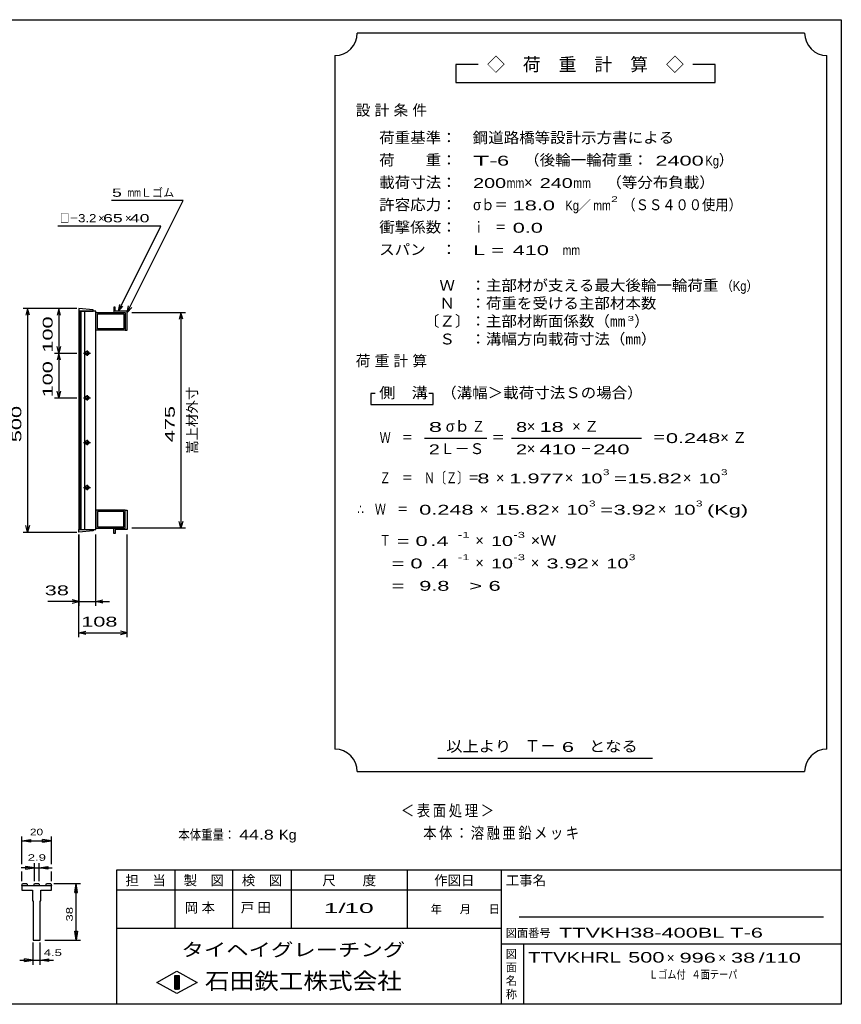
# Model space of a CAD drawing. Units: millimetres, scale not verified. Extents: x -1820 to 1731, y -1282 to 1054.
# Drawn here: x -106 to 1731, y -1146 to 1054 of the extents above; entities that cross this region are included whole.
import ezdxf
from ezdxf.enums import TextEntityAlignment as Align

# ---------------------------------------------------------------- set-up
doc = ezdxf.new("R2010")
doc.units = ezdxf.units.MM
doc.header["$LTSCALE"] = 10
for name, color, linetype, lineweight in [('0_2', 150, 'Continuous', 25), ('16', 3, 'Continuous', 25), ('22', 2, 'Continuous', 25), ('32', 4, 'Continuous', 25)]:
    doc.layers.add(name, color=color, linetype=linetype, lineweight=lineweight)
doc.styles.add('ベクトル', font='')
doc.styles.get('ベクトル').set_extended_font_data('ベクトル')

msp = doc.modelspace()

# ---------------------------------------------------------------- linework, layer by layer
at = {"layer": '0_2'}
for p, q in [((-1729, 1053.5), (1731, 1053.5)), ((1731, 1053.5), (1731, -1146.5)), ((1731, -846.5), (111, -846.5)), ((111, -846.5), (111, -1146.5)), ((241, -846.5), (241, -976.5)), ((371, -976.5), (371, -846.5)), ((501, -846.5), (501, -976.5)), ((761, -976.5), (761, -846.5)), ((971, -846.5), (971, -1146.5)), ((971, -891.5), (111, -891.5)), ((1691, -951.5), (1011, -951.5)), ((111, -976.5), (971, -976.5)), ((971, -1011.5), (1731, -1011.5)), ((1021, -1146.5), (1021, -1011.5)), ((201, -1097.5), (246, -1072.5)), ((246, -1072.5), (291, -1097.5)), ((246, -1122.5), (201, -1097.5)), ((241, -1082.5), (251, -1082.5)), ((241, -1112.5), (241, -1082.5)), ((241, -1082.5), (243, -1082.5)), ((243, -1082.5), (243, -1112.5)), ((245, -1112.5), (245, -1082.5)), ((245, -1082.5), (247, -1082.5)), ((291, -1097.5), (246, -1122.5)), ((247, -1082.5), (247, -1112.5)), ((249, -1112.5), (249, -1082.5)), ((249, -1082.5), (251, -1082.5)), ((251, -1082.5), (251, -1112.5)), ((251, -1082.5), (251, -1112.5)), ((251, -1112.5), (241, -1112.5)), ((243, -1112.5), (245, -1112.5)), ((247, -1112.5), (249, -1112.5)), ((1731, -1146.5), (-1729, -1146.5))]:
    msp.add_line(p, q, dxfattribs=at)
at = {"layer": '16'}
for p, q in [((59, 405.5), (27, 408.5)), ((27, 408.5), (27, 402.5)), ((27, 402.5), (59, 402.5)), ((27, 402.5), (27, -85.5)), ((65, 402.5), (27, 402.5)), ((28.5, 402.5), (28.5, -85.5)), ((31.5, -85.5), (31.5, 402.5)), ((39, 402.5), (39, -85.5)), ((59, 402.5), (59, 405.5)), ((65, -85.5), (65, 402.5)), ((65, 399.5), (130, 399.5)), ((65, 359.5), (65, 399.5)), ((68, 396.5), (127, 396.5)), ((68, 362.5), (68, 396.5)), ((108, 411.5), (105, 411.5)), ((105, 411.5), (105, 399.5)), ((105, 399.5), (130, 399.5)), ((108, 402.5), (108, 411.5)), ((135, 402.5), (108, 402.5)), ((127, 396.5), (127, 362.5)), ((130, 399.5), (130, 359.5)), ((130, 399.5), (130, 359.5)), ((135, 359.5), (135, 402.5)), ((130, 359.5), (65, 359.5)), ((127, 362.5), (68, 362.5)), ((130, 359.5), (135, 359.5)), ((37, 308.5), (53, 308.5)), ((47, 311.5), (43, 311.5)), ((45, 314.5), (45, 302.5)), ((43, 305.5), (47, 305.5)), ((37, 208.5), (53, 208.5)), ((47, 211.5), (43, 211.5)), ((43, 205.5), (47, 205.5)), ((45, 214.5), (45, 202.5)), ((47, 111.5), (43, 111.5)), ((45, 114.5), (45, 102.5)), ((37, 108.5), (53, 108.5)), ((43, 105.5), (47, 105.5)), ((37, 8.5), (53, 8.5)), ((47, 11.5), (43, 11.5)), ((43, 5.5), (47, 5.5)), ((45, 14.5), (45, 2.5)), ((130, -42.5), (65, -42.5)), ((65, -42.5), (65, -82.5)), ((130, -82.5), (130, -42.5)), ((130, -42.5), (135, -42.5)), ((130, -82.5), (130, -42.5)), ((135, -42.5), (135, -85.5)), ((127, -45.5), (68, -45.5)), ((68, -45.5), (68, -79.5)), ((127, -79.5), (127, -45.5)), ((27, -85.5), (59, -85.5)), ((27, -91.5), (27, -85.5)), ((27, -85.5), (65, -85.5)), ((59, -85.5), (59, -88.5)), ((65, -82.5), (130, -82.5)), ((68, -79.5), (127, -79.5)), ((105, -94.5), (105, -82.5)), ((105, -82.5), (130, -82.5)), ((135, -85.5), (108, -85.5)), ((108, -85.5), (108, -94.5)), ((59, -88.5), (27, -91.5)), ((108, -94.5), (105, -94.5))]:
    msp.add_line(p, q, dxfattribs=at)
for centre, radius, start, end in [((43, 308.5), 3, 90, 270), ((45, 308.5), 4, 46.6, 133.4), ((47, 308.5), 3, 270, 90), ((45, 308.5), 4, 226.6, 313.4), ((43, 208.5), 3, 90, 270), ((45, 208.5), 4, 46.6, 133.4), ((45, 208.5), 4, 226.6, 313.4), ((47, 208.5), 3, 270, 90), ((43, 108.5), 3, 90, 270), ((45, 108.5), 4, 46.6, 133.4), ((47, 108.5), 3, 270, 90), ((45, 108.5), 4, 226.6, 313.4), ((43, 8.5), 3, 90, 270), ((45, 8.5), 4, 46.6, 133.4), ((45, 8.5), 4, 226.6, 313.4), ((47, 8.5), 3, 270, 90)]:
    msp.add_arc(centre, radius, start, end, dxfattribs=at)
at = {"layer": '22', "color": 4}
for p, q in [((1649, 1023.5), (649, 1023.5)), ((599, 973.5), (599, -576.5)), ((1699, -576.5), (1699, 973.5)), ((919, 953.5), (869, 953.5)), ((869, 953.5), (869, 913.5)), ((1449, 953.5), (1399, 953.5)), ((1449, 913.5), (1449, 953.5)), ((869, 913.5), (1449, 913.5)), ((260, 649.5), (100, 649.5)), ((135, 399.5), (260, 649.5)), ((210, 592.5), (-20, 592.5)), ((115, 402.5), (210, 592.5)), ((22, 408.5), (-98, 408.5)), ((-88, 408.5), (-92, 393.5)), ((-84, 393.5), (-88, 408.5)), ((-88, 408.5), (-88, -91.5)), ((22, 408.5), (-28, 408.5)), ((-18, 408.5), (-22, 393.5)), ((-14, 393.5), (-18, 408.5)), ((-18, 408.5), (-18, 308.5)), ((115, 402.5), (118, 417.1)), ((115, 402.5), (125, 413.5)), ((135, 399.5), (138, 414.1)), ((135, 399.5), (145, 410.5)), ((145, 399.5), (265, 399.5)), ((255, 399.5), (251, 384.5)), ((259, 384.5), (255, 399.5)), ((255, 399.5), (255, -82.5)), ((-28, 308.5), (22, 308.5)), ((-18, 308.5), (-22, 323.5)), ((-18, 308.5), (-22, 293.5)), ((-14, 323.5), (-18, 308.5)), ((-14, 293.5), (-18, 308.5)), ((-18, 308.5), (-18, 208.5)), ((-18, 208.5), (-22, 223.5)), ((-14, 223.5), (-18, 208.5)), ((-28, 208.5), (22, 208.5)), ((689, 218.5), (679, 218.5)), ((679, 218.5), (679, 193.5)), ((819, 218.5), (809, 218.5)), ((819, 193.5), (819, 218.5)), ((679, 193.5), (819, 193.5)), ((799, 118.5), (939, 118.5)), ((994, 118.5), (1284, 118.5)), ((-88, -91.5), (-92, -76.5)), ((-84, -76.5), (-88, -91.5)), ((265, -82.5), (145, -82.5)), ((255, -82.5), (251, -67.5)), ((259, -67.5), (255, -82.5)), ((-98, -91.5), (22, -91.5)), ((27, -96.5), (27, -256.5)), ((27, -326.5), (27, -96.5)), ((65, -256.5), (65, -96.5)), ((135, -326.5), (135, -96.5)), ((27, -246.5), (-43, -246.5)), ((27, -246.5), (12, -242.5)), ((12, -250.5), (27, -246.5)), ((27, -246.5), (65, -246.5)), ((65, -246.5), (80, -242.5)), ((80, -250.5), (65, -246.5)), ((65, -246.5), (95, -246.5)), ((27, -316.5), (42, -312.5)), ((42, -320.5), (27, -316.5)), ((27, -316.5), (135, -316.5)), ((135, -316.5), (120, -312.5)), ((120, -320.5), (135, -316.5)), ((829, -596.5), (1309, -596.5)), ((649, -626.5), (1649, -626.5))]:
    msp.add_line(p, q, dxfattribs=at)
for centre, start, end in [((599, 1023.5), 270, 0), ((1699, 1023.5), 180, 270), ((599, -626.5), 0, 90), ((1699, -626.5), 90, 180)]:
    msp.add_arc(centre, 50, start, end, dxfattribs=at)
at = {"layer": '32'}
for p, q in [((-101, -833.5), (-101, -771.5)), ((-101, -781.5), (-81, -778.5)), ((-81, -784.5), (-101, -781.5)), ((-101, -781.5), (-34.33, -781.5)), ((-81, -784.5), (-81, -778.5)), ((-34.33, -781.5), (-54.33, -778.5)), ((-54.33, -784.5), (-54.33, -778.5)), ((-54.33, -784.5), (-34.33, -781.5)), ((-34.33, -833.5), (-34.33, -771.5)), ((-72.5, -871.5), (-72.5, -831.5)), ((-62.83, -831.5), (-62.83, -871.5)), ((-72.5, -841.5), (-102.5, -841.5)), ((-101, -871.5), (-101, -849.5)), ((-72.5, -841.5), (-92.5, -838.5)), ((-92.5, -838.5), (-92.5, -844.5)), ((-92.5, -844.5), (-72.5, -841.5)), ((-72.5, -841.5), (-62.83, -841.5)), ((-62.83, -841.5), (-42.83, -838.5)), ((-42.83, -844.5), (-62.83, -841.5)), ((-62.83, -841.5), (-32.83, -841.5)), ((-42.83, -838.5), (-42.83, -844.5)), ((-34.33, -871.5), (-34.33, -849.5)), ((-101, -881.5), (-99.33, -876.5)), ((-99.33, -876.5), (-89.67, -876.5)), ((-89.67, -876.5), (-88, -881.5)), ((-74.17, -881.5), (-72.5, -876.5)), ((-72.5, -876.5), (-62.83, -876.5)), ((-62.83, -876.5), (-61.17, -881.5)), ((-47.33, -881.5), (-45.67, -876.5)), ((-45.67, -876.5), (-36, -876.5)), ((-36, -876.5), (-34.33, -881.5)), ((-29.33, -876.5), (30.67, -876.5)), ((17.67, -896.5), (20.67, -876.5)), ((23.67, -896.5), (20.67, -876.5)), ((20.67, -1003.17), (20.67, -876.5)), ((-101, -881.5), (-101, -891.5)), ((-34.33, -881.5), (-101, -881.5)), ((-101, -891.5), (-76.83, -891.5)), ((-76.83, -891.5), (-76.83, -914.83)), ((-58.5, -914.83), (-58.5, -891.5)), ((-58.5, -891.5), (-34.33, -891.5)), ((-34.33, -891.5), (-34.33, -881.5)), ((17.67, -896.5), (23.67, -896.5)), ((-76.83, -914.83), (-75.17, -916.5)), ((-75.17, -916.5), (-75.17, -1003.17)), ((-60.17, -916.5), (-58.5, -914.83)), ((-60.17, -1003.17), (-60.17, -916.5)), ((20.67, -1003.17), (17.67, -983.17)), ((17.67, -983.17), (23.67, -983.17)), ((23.67, -983.17), (20.67, -1003.17)), ((-75.17, -1003.17), (-60.17, -1003.17)), ((-75.17, -1058.17), (-75.17, -1008.17)), ((-60.17, -1058.17), (-60.17, -1008.17)), ((-49.33, -1003.17), (30.67, -1003.17)), ((-105.17, -1048.17), (-75.17, -1048.17)), ((-75.17, -1048.17), (-95.17, -1045.17)), ((-95.17, -1051.17), (-95.17, -1045.17)), ((-95.17, -1051.17), (-75.17, -1048.17)), ((-75.17, -1048.17), (-60.17, -1048.17)), ((-60.17, -1048.17), (-40.17, -1045.17)), ((-40.17, -1051.17), (-60.17, -1048.17)), ((-60.17, -1048.17), (-30.17, -1048.17)), ((-40.17, -1051.17), (-40.17, -1045.17))]:
    msp.add_line(p, q, dxfattribs=at)

# ---------------------------------------------------------------- texts
at = {"layer": '0_2', "style": 'ベクトル'}
for s, height, p in [('担\u3000当', 21.99, (131, -869.5)), ('製\u3000図', 21.99, (261, -869.5)), ('検\u3000図', 21.99, (391, -869.5)), ('尺\u3000\u3000度', 21.99, (571, -869.5)), ('作図日', 21.99, (821, -869.5)), ('工事名', 21.99, (981, -869.5)), ('年', 18.33, (813, -934)), ('月', 18.33, (878, -934)), ('日', 18.33, (943, -934)), ('図面番号', 18.33, (981, -987)), ('図', 18.33, (981, -1034)), ('面', 18.33, (981, -1064)), ('名', 18.33, (981, -1094)), ('称', 18.33, (981, -1124))]:
    msp.add_text(s, height=height, dxfattribs=at).set_placement(p, align=Align.MIDDLE_LEFT)
at = {"layer": '0_2', "color": 222, "style": 'ベクトル'}
for s, height, width, p in [('タイヘイグレーチング', 29.33, 1.25, (256, -1024.5)), ('石田鉄工株式会社', 36.66, 1.1, (308.5, -1094.5))]:
    msp.add_text(s, height=height, dxfattribs=dict(at, width=width)).set_placement(p, align=Align.MIDDLE_LEFT)
at = {"layer": '22', "style": 'ベクトル'}
for s, height, p in [('◇\u3000荷\u3000重\u3000計\u3000算\u3000◇', 29.33, (939, 953.5)), ('）', 24.19, (1457, 740)), ('×', 24.19, (1022, 690)), ('Ｌゴム', 18.33, (165, 667)), ('／', 21.99, (1141.5, 638.5)), ('×', 18.33, (70, 610)), ('×', 18.33, (130, 610)), ('）', 24.19, (1268, 380)), ('σｂ', 24.19, (847, 145)), ('×', 24.19, (1028, 145)), ('Ｌ－Ｓ', 24.19, (834, 95)), ('×', 24.19, (1028, 95)), ('×', 24.19, (959, 30)), ('×', 24.19, (1113, 30)), ('×', 24.19, (1377, 30)), ('×', 24.19, (923, -40)), ('×', 24.19, (1082, -40)), ('×', 24.19, (1321, -40)), ('×', 24.19, (913, -110)), ('×', 24.19, (913, -160)), ('×', 24.19, (1037, -160)), ('×', 24.19, (1171, -160)), ('Ｔ－', 25.66, (1023, -569)), ('×', 21.99, (1341, -1042.5)), ('×', 21.99, (1456, -1042.5))]:
    msp.add_text(s, height=height, dxfattribs=at).set_placement(p, align=Align.MIDDLE_LEFT)
for s, height, width, p in [('荷重基準：\u3000', 24.19, 1.05, (698, 790)), ('鋼道路橋等設計示方書による', 24.19, 1.05, (907, 790)), ('荷\u3000\u3000重：\u3000', 24.19, 1.05, (698, 740)), ('T-', 21.99, 2, (908, 738.5)), (' 6 ', 21.99, 1.65, (948, 738.5)), ('（後輪一輪荷重：', 24.19, 1.05, (1022, 740)), (' 2400', 21.99, 1.65, (1302, 738.5)), ('Kg', 21.99, 0.85, (1427, 738.5)), ('載荷寸法：\u3000', 24.19, 1.05, (698, 690)), ('\u3000（等分布負載）', 24.19, 1.05, (1171, 690)), ('200', 21.99, 1.5, (908, 688.5)), ('mm', 21.99, 0.8, (983, 688.5)), ('240', 21.99, 1.5, (1057, 688.5)), ('mm', 21.99, 0.8, (1132, 688.5)), (' 5 ', 18.33, 1.6, (90, 667)), ('mm', 18.33, 0.75, (135, 667)), ('許容応力：\u3000', 24.19, 1.05, (698, 640)), ('σｂ＝', 24.19, 0.9, (908, 640)), (' 18.0', 21.99, 1.65, (983, 638.5)), ('Kg', 21.99, 0.85, (1114, 638.5)), ('mm', 21.99, 0.8, (1176.5, 638.5)), ('2', 13.2, 1.5, (1216.5, 652.5)), ('（ＳＳ４００使用）', 24.19, 0.9, (1241.5, 640)), ('□－', 18.33, 0.8, (-15, 610)), ('3.2', 18.33, 1.2, (25, 610)), (' 65 ', 18.33, 1.6, (70, 610)), (' 40 ', 18.33, 1.6, (130, 610)), ('衝撃係数：\u3000', 24.19, 1.05, (698, 590)), ('ｉ\u3000＝', 24.19, 0.75, (908, 590)), (' 0.0', 21.99, 1.65, (983, 588.5)), ('スパン\u3000：\u3000', 24.19, 1.05, (698, 540)), ('L =', 21.99, 1.65, (908, 538.5)), (' 410 ', 21.99, 1.65, (983, 538.5)), ('mm', 21.99, 0.8, (1108, 538.5)), ('\u3000Ｗ\u3000：主部材が支える最大後輪一輪荷重', 24.19, 1.05, (798, 460)), ('（Kg）', 21.99, 0.85, (1463, 458.5)), ('\u3000Ｎ\u3000：荷重を受ける主部材本数', 24.19, 1.05, (798, 420)), ('〔Ｚ〕：主部材断面係数（㎜', 24.19, 1.05, (798, 380)), ('3', 11, 1.8, (1253, 386)), ('\u3000Ｓ\u3000：溝幅方向載荷寸法（㎜）', 24.19, 1.05, (798, 340)), ('側\u3000溝', 24.19, 1.1, (698, 220)), ('\u3000（溝幅＞載荷寸法Ｓの場合）', 24.19, 1.05, (802, 220)), ('8', 21.99, 1.8, (809, 143.5)), ('Ｚ', 24.19, 0.9, (905, 145)), ('8', 21.99, 1.5, (1004, 143.5)), (' 18 ', 21.99, 1.65, (1043, 143.5)), ('Ｗ\u3000＝', 24.19, 0.75, (699, 120)), ('＝', 24.19, 0.9, (949, 120)), ('＝', 24.19, 0.9, (1309, 120)), ('0.248', 21.99, 1.65, (1339, 118.5)), ('2', 21.99, 1.5, (809, 93.5)), ('2', 21.99, 1.5, (1004, 93.5)), (' 410 ', 21.99, 1.65, (1043, 93.5)), ('－', 24.19, 0.75, (1148, 95)), (' 240 ', 21.99, 1.65, (1163, 93.5)), ('Ｚ\u3000＝\u3000Ｎ〔Ｚ〕＝', 24.19, 0.75, (699, 30)), ('3', 13.2, 1.5, (1198, 42.5)), ('3', 13.2, 1.5, (1462, 42.5)), (' 8 ', 21.99, 1.65, (904, 28.5)), ('1.977', 21.99, 1.65, (989, 28.5)), ('10', 21.99, 1.5, (1148, 28.5)), ('=', 21.99, 1.7, (1223, 28.5)), ('15.82', 21.99, 1.65, (1253, 28.5)), ('10', 21.99, 1.5, (1412, 28.5)), ('3', 13.2, 1.5, (1167, -27.5)), ('3', 13.2, 1.5, (1406, -27.5)), ('∴\u3000Ｗ\u3000＝', 24.19, 0.75, (649, -40)), (' 0.248', 21.99, 1.65, (774, -41.5)), ('15.82', 21.99, 1.65, (958, -41.5)), ('10', 21.99, 1.5, (1117, -41.5)), ('=', 21.99, 1.7, (1192, -41.5)), ('3.92', 21.99, 1.65, (1222, -41.5)), ('10', 21.99, 1.5, (1356, -41.5)), ('(Kg)', 21.99, 1.65, (1431, -41.5)), ('Ｔ', 24.19, 0.75, (699, -110)), (' = 0', 21.99, 1.65, (724, -111.5)), (' .4 ', 21.99, 1.65, (799, -111.5)), ('-1', 13.2, 1.65, (874, -97.5)), ('10', 21.99, 1.5, (948, -111.5)), ('-3', 13.2, 1.65, (998, -97.5)), ('×Ｗ', 24.19, 1.1, (1037, -110)), ('  = 0', 21.99, 1.65, (699, -161.5)), (' .4 ', 21.99, 1.65, (799, -161.5)), ('-1', 13.2, 1.65, (874, -147.5)), ('10', 21.99, 1.5, (948, -161.5)), ('-3', 13.2, 1.65, (998, -147.5)), ('3.92', 21.99, 1.65, (1072, -161.5)), ('10', 21.99, 1.5, (1206, -161.5)), ('3', 13.2, 1.5, (1256, -147.5)), (' 38 ', 21.99, 1.65, (-63, -221.5)), ('  =', 21.99, 1.65, (699, -211.5)), (' 9.8', 21.99, 1.65, (774, -211.5)), ('>', 21.99, 1.7, (899, -211.5)), (' 6 ', 21.99, 1.65, (929, -211.5)), (' 108 ', 21.99, 1.65, (18.5, -291.5)), ('以上より\u3000', 24.19, 1.1, (848, -570)), (' 6 ', 21.99, 1.65, (1093, -571.5)), ('となる', 24.19, 1.1, (1167, -570)), ('本体重量：', 21.99, 0.85, (249, -767.5)), (' 44.8', 21.99, 1.35, (374, -767.5)), ('Kg', 21.99, 1.1, (474, -767.5)), ('1/', 21.99, 2, (574, -931.5)), (' 10 ', 21.99, 2, (604, -931.5)), ('TTVKH38-400BL T-6                       ', 21.99, 1.65, (1100, -986.5)), ('TTVKHRL', 23.46, 1.45, (1031, -1041.5)), (' 500 ', 23.46, 1.55, (1241, -1041.5)), (' 996 ', 21.99, 1.65, (1356, -1042.5)), (' 38 ', 21.99, 1.65, (1471, -1042.5)), ('/', 21.99, 1.65, (1546, -1042.5)), (' 110 ', 21.99, 1.65, (1546, -1042.5)), ('Ｌゴム付', 18.33, 0.8, (1301, -1080)), ('４面テーパ', 18.33, 0.8, (1396, -1080))]:
    msp.add_text(s, height=height, dxfattribs=dict(at, width=width)).set_placement(p, align=Align.MIDDLE_LEFT)
at = {"layer": '22', "style": 'ベクトル', "width": 1.65}
for s, p in [(' 100 ', (-43, 296)), (' 100 ', (-43, 196)), (' 500 ', (-113, 96)), (' 475 ', (230, 96))]:
    msp.add_text(s, height=21.99, rotation=90, dxfattribs=at).set_placement(p, align=Align.MIDDLE_LEFT)
at = {"layer": '22', "style": 'ベクトル'}
msp.add_text('嵩上材外寸', height=21.99, rotation=90, dxfattribs=at).set_placement((280, 83.5), align=Align.MIDDLE_LEFT)
at = {"layer": '22', "attachment_point": 4, "style": 'ベクトル'}
for s, insert, char_height in [('\\T1.28;設計条件', (645.5, 850), 24.19), ('\\T1.28;荷重計算', (645.5, 290), 24.19), ('\\T1.42;×Ｚ', (1129.5, 145), 24.19), ('\\T1.42;×Ｚ', (1460.5, 120), 24.19), ('\\T1.2;\\W0.85;＜表面処理＞', (746.5, -715), 25.66), ('\\T1.19;\\W0.85;本体：溶融亜鉛メッキ', (796.5, -765), 25.66), ('\\T1.25;岡本\u3000', (263.5, -931.5), 21.99), ('\\T1.25;戸田\u3000', (388.5, -931.5), 21.99)]:
    msp.add_mtext(s, dxfattribs=dict(at, insert=insert, char_height=char_height))
at = {"layer": '32', "color": 2, "style": 'ベクトル'}
for s, width, p in [('20', 1.35, (-82.67, -761.5)), ('2.9', 1.5, (-87.67, -818.5)), (' 4.5 ', 1.5, (-60.17, -1031.17))]:
    msp.add_text(s, height=14.66, dxfattribs=dict(at, width=width)).set_placement(p, align=Align.MIDDLE_LEFT)
at = {"layer": '32', "color": 2, "style": 'ベクトル', "width": 1.5}
msp.add_text(' 38 ', height=14.66, rotation=90, dxfattribs=at).set_placement((5.67, -969.83), align=Align.MIDDLE_LEFT)

doc.saveas('drawing.dxf')
